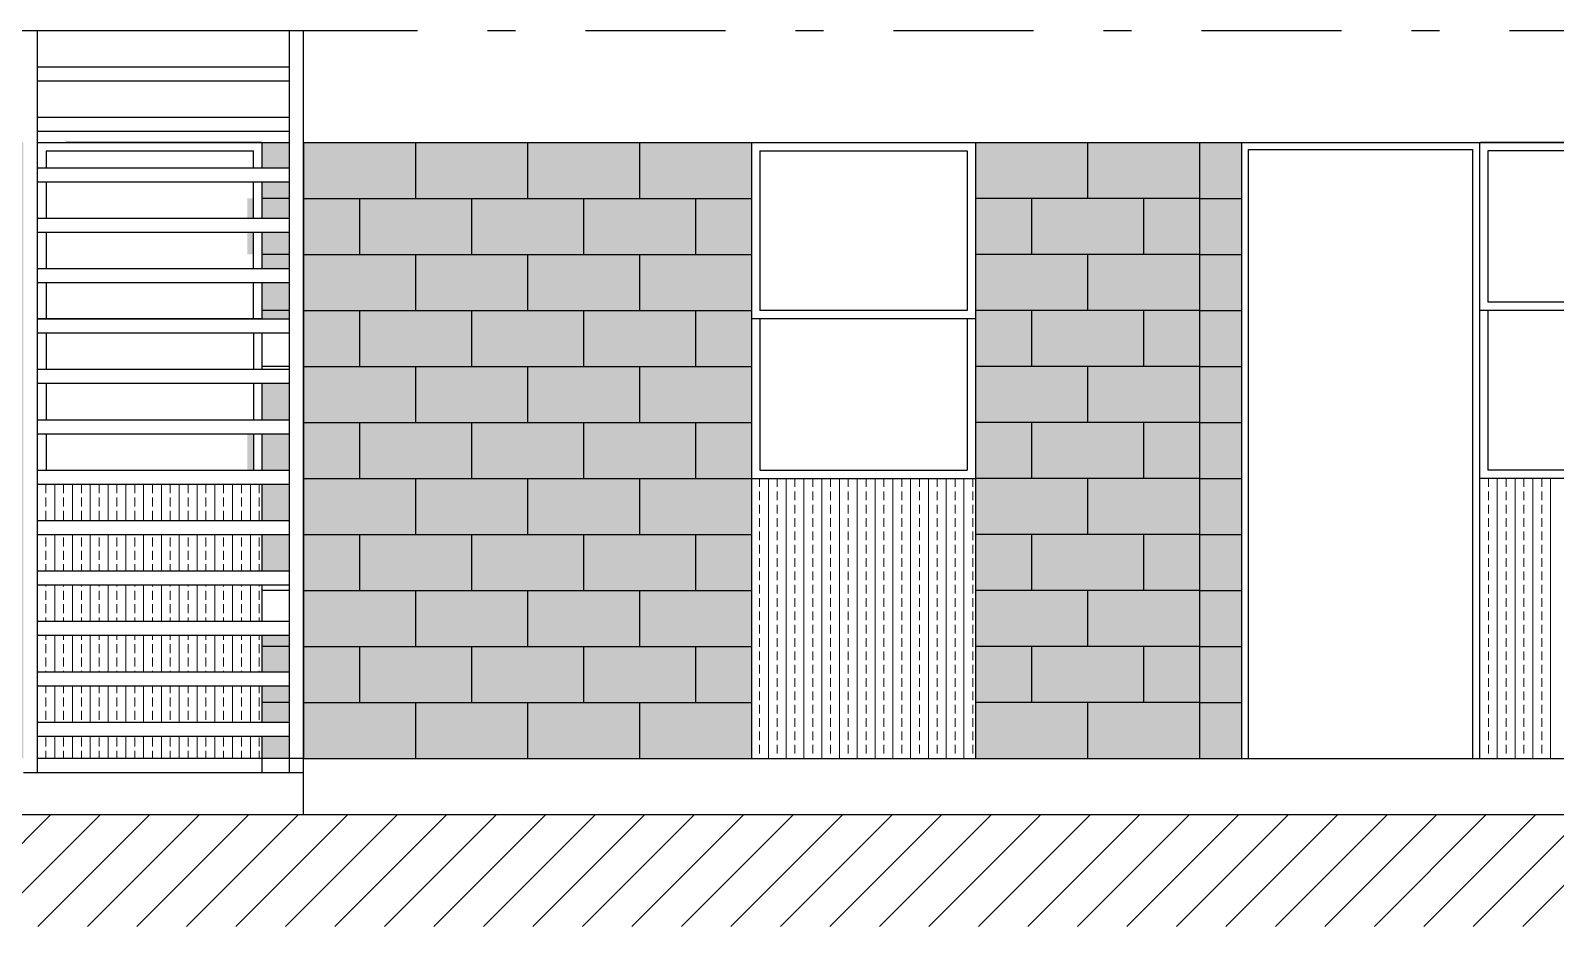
# Model space of a CAD drawing. Header units: metres. Extents: x 60.2 to 106, y 8.7 to 62.9.
# Drawn here: x 75.16 to 80.6, y 53.53 to 56.73 of the extents above; entities that cross this region are included whole.
import ezdxf

# ---------------------------------------------------------------- set-up
doc = ezdxf.new("R2010")
doc.units = ezdxf.units.M
doc.header["$LTSCALE"] = 5
doc.header["$MEASUREMENT"] = 0
doc.linetypes.add('DASHDOT', pattern=[1, 0.5, -0.25, 0, -0.25])
for name, color, linetype, lineweight in [('A-ANNO-SCRN', 30, 'Continuous', 9), ('A-ELEV-MBE1', 7, 'Continuous', 25), ('A-ELEV-PATT', 8, 'Continuous', 18)]:
    doc.layers.add(name, color=color, linetype=linetype, lineweight=lineweight)
pattern_1 = [(90, (106.874382, 341.13224), (-0.0396875, 0.01984375), [0, -0.0396875])]

msp = doc.modelspace()

# ---------------------------------------------------------------- hatches: boundary and pattern name
at = {"layer": 'A-ANNO-SCRN'}
h = msp.add_hatch(dxfattribs=at)
h.set_pattern_fill('ANSI31', color=0)
h.set_pattern_definition([(45, (-23.21072, 4.45386), (-0.08838835, 0.08838835), [])])
h.paths.add_polyline_path([(70.9311, 53.5267), (70.9311, 53.9267), (84.6811, 53.9267), (84.6811, 53.5267)])
at = {"layer": 'A-ELEV-PATT'}
h = msp.add_hatch(dxfattribs=at)
h.set_pattern_fill('DOTS,_O', color=256, scale=0.025, angle=450)
h.set_pattern_definition(pattern_1)
h.paths.add_polyline_path([(75.1311, 56.3267), (72.9311, 56.3267), (72.9311, 54.1267), (75.1311, 54.1267)])
h.paths.add_polyline_path([(77.7311, 56.3267), (76.1311, 56.3267), (76.1311, 54.1267), (77.7311, 54.1267)])
h.paths.add_polyline_path([(75.9524, 56.0567), (75.9524, 56.1267), (75.9311, 56.1267), (75.9311, 56.0567)])
h.paths.add_polyline_path([(75.1824, 56.2367), (75.1824, 56.3267), (75.1811, 56.3267), (75.1811, 56.2367)])
h.paths.add_polyline_path([(75.1824, 56.0567), (75.1824, 56.1867), (75.1811, 56.1867), (75.1811, 56.0567)])
h.paths.add_polyline_path([(75.1824, 55.8767), (75.1824, 56.0067), (75.1811, 56.0067), (75.1811, 55.8767)])
h.paths.add_polyline_path([(75.9824, 56.3267), (75.9824, 56.2367), (76.0811, 56.2367), (76.0811, 56.3267)])
h.paths.add_polyline_path([(75.9824, 56.1867), (75.9824, 56.0567), (76.0811, 56.0567), (76.0811, 56.1867)])
h.paths.add_polyline_path([(75.1824, 55.6967), (75.1824, 55.8267), (75.1811, 55.8267), (75.1811, 55.6967)])
h.paths.add_polyline_path([(75.9524, 55.9267), (75.9524, 56.0067), (75.9311, 56.0067), (75.9311, 55.9267)])
h.paths.add_polyline_path([(75.9824, 56.0067), (75.9824, 55.8767), (76.0811, 55.8767), (76.0811, 56.0067)])
h.paths.add_polyline_path([(75.1824, 55.3367), (75.1824, 55.4667), (75.1811, 55.4667), (75.1811, 55.3367)])
h.paths.add_polyline_path([(75.9824, 55.4667), (75.9824, 55.3367), (76.0811, 55.3367), (76.0811, 55.4667)])
h.paths.add_polyline_path([(75.9824, 55.8267), (75.9824, 55.6967), (76.0811, 55.6967), (76.0811, 55.8267)])
h.paths.add_polyline_path([(75.9524, 55.1567), (75.9524, 55.2867), (75.9311, 55.2867), (75.9311, 55.1567)])
h.paths.add_polyline_path([(75.1824, 55.1567), (75.1824, 55.2867), (75.1811, 55.2867), (75.1811, 55.1567)])
h.paths.add_polyline_path([(75.1824, 54.9767), (75.1824, 55.1067), (75.1811, 55.1067), (75.1811, 54.9767)])
h.paths.add_polyline_path([(75.9824, 55.1067), (75.9824, 54.9767), (76.0811, 54.9767), (76.0811, 55.1067)])
h.paths.add_polyline_path([(75.9824, 55.2867), (75.9824, 55.1567), (76.0811, 55.1567), (76.0811, 55.2867)])
h.paths.add_polyline_path([(75.1824, 54.7967), (75.1824, 54.9267), (75.1811, 54.9267), (75.1811, 54.7967)])
h.paths.add_polyline_path([(75.9824, 54.9267), (75.9824, 54.7967), (76.0811, 54.7967), (76.0811, 54.9267)])
h.paths.add_polyline_path([(75.1824, 54.2567), (75.1824, 54.3867), (75.1811, 54.3867), (75.1811, 54.2567)])
h.paths.add_polyline_path([(75.9824, 54.3867), (75.9824, 54.2567), (76.0811, 54.2567), (76.0811, 54.3867)])
h.paths.add_polyline_path([(75.9824, 54.2067), (75.9824, 54.1267), (76.0811, 54.1267), (76.0811, 54.2067)])
h.paths.add_polyline_path([(75.9824, 54.5667), (75.9824, 54.4367), (76.0811, 54.4367), (76.0811, 54.5667)])
h.paths.add_polyline_path([(75.1824, 54.1267), (75.1824, 54.2067), (75.1811, 54.2067), (75.1811, 54.1267)])
h.paths.add_polyline_path([(75.1824, 54.4367), (75.1824, 54.5667), (75.1811, 54.5667), (75.1811, 54.4367)])
h.paths.add_polyline_path([(75.1824, 54.6167), (75.1824, 54.7467), (75.1811, 54.7467), (75.1811, 54.6167)])
h = msp.add_hatch(dxfattribs=at)
h.set_pattern_fill('DOTS,_O', color=256, scale=0.025, angle=450)
h.set_pattern_definition(pattern_1)
h.paths.add_polyline_path([(79.4811, 56.3267), (78.5311, 56.3267), (78.5311, 55.1267), (78.5311, 54.1267), (79.4811, 54.1267)])
h.paths.add_polyline_path([(81.5311, 56.3267), (81.1311, 56.3267), (81.1311, 54.1267), (81.5311, 54.1267)])
h.paths.add_polyline_path([(82.4811, 56.3267), (81.5811, 56.3267), (81.5811, 56.2367), (82.4811, 56.2367)])
h.paths.add_polyline_path([(82.4811, 56.1867), (81.5811, 56.1867), (81.5811, 56.0567), (82.4811, 56.0567)])
h.paths.add_polyline_path([(82.4811, 56.0067), (81.5811, 56.0067), (81.5811, 55.8767), (82.4811, 55.8767)])
h.paths.add_polyline_path([(82.4811, 55.8267), (81.5811, 55.8267), (81.5811, 55.6967), (82.4811, 55.6967)])
h.paths.add_polyline_path([(82.4811, 55.6467), (81.5811, 55.6467), (81.5811, 55.5167), (82.4811, 55.5167)])
h.paths.add_polyline_path([(82.4811, 55.4667), (81.5811, 55.4667), (81.5811, 55.3367), (82.4811, 55.3367)])
h.paths.add_polyline_path([(82.4811, 55.2867), (81.5811, 55.2867), (81.5811, 55.1567), (82.4811, 55.1567)])
h.paths.add_polyline_path([(82.4811, 55.1067), (81.5811, 55.1067), (81.5811, 54.9767), (82.4811, 54.9767)])
h.paths.add_polyline_path([(82.4811, 54.9267), (81.5811, 54.9267), (81.5811, 54.7967), (82.4811, 54.7967)])
h.paths.add_polyline_path([(82.4811, 54.7467), (81.5811, 54.7467), (81.5811, 54.6167), (82.4811, 54.6167)])
h.paths.add_polyline_path([(82.4811, 54.5667), (81.5811, 54.5667), (81.5811, 54.4367), (82.4811, 54.4367)])
h.paths.add_polyline_path([(82.4811, 54.3867), (81.5811, 54.3867), (81.5811, 54.2567), (82.4811, 54.2567)])
h.paths.add_polyline_path([(82.4811, 54.2067), (81.5811, 54.2067), (81.5811, 54.1267), (82.4811, 54.1267)])
h.paths.add_polyline_path([(82.6811, 56.3267), (82.5311, 56.3267), (82.5311, 54.1267), (82.6811, 54.1267)])

# ---------------------------------------------------------------- linework, layer by layer
at = {"layer": 'A-ELEV-MBE1', "linetype": 'DASHDOT', "ltscale": 0.2}
msp.add_line((72.738, 56.7267), (82.6811, 56.7267), dxfattribs=at)
at = {"layer": 'A-ELEV-MBE1'}
for p, q in [((75.1811, 56.7267), (76.0811, 56.7267)), ((75.1811, 56.5967), (76.0811, 56.5967)), ((75.1811, 56.5467), (76.0811, 56.5467)), ((75.1811, 56.4167), (76.0811, 56.4167)), ((75.1811, 56.3667), (76.0811, 56.3667)), ((75.1811, 56.3267), (76.0811, 56.3267)), ((75.9811, 56.3267), (75.2811, 56.3267)), ((75.9824, 56.3267), (75.9824, 56.2367)), ((76.1311, 56.3267), (76.1311, 54.1267)), ((76.1311, 56.3267), (81.5311, 56.3267)), ((76.5311, 56.3267), (76.5311, 56.1267)), ((76.9311, 56.3267), (76.9311, 56.1267)), ((77.3311, 56.3267), (77.3311, 56.1267)), ((77.7311, 56.3267), (77.7311, 54.1267)), ((78.5311, 56.3267), (78.5311, 55.1267)), ((78.9311, 56.3267), (78.9311, 56.1267)), ((79.3311, 56.3267), (79.3311, 54.1267)), ((79.4811, 56.3267), (79.4811, 54.1267)), ((80.3311, 56.3267), (80.3311, 54.1267)), ((81.1311, 56.3267), (80.3352, 56.3267)), ((75.2124, 56.2967), (75.9524, 56.2967)), ((75.2124, 56.2967), (75.2124, 56.2367)), ((75.9524, 56.2367), (75.9524, 56.2967)), ((77.7611, 56.2967), (78.5011, 56.2967)), ((77.7611, 56.2967), (77.7611, 55.7267)), ((78.5011, 56.2967), (78.5011, 55.7267)), ((81.1011, 56.2967), (80.3611, 56.2967)), ((80.3611, 56.2967), (80.3611, 55.7567)), ((75.1811, 56.2367), (76.0811, 56.2367)), ((75.1811, 56.1867), (76.0811, 56.1867)), ((75.2124, 56.1867), (75.2124, 56.0567)), ((75.9524, 56.0567), (75.9524, 56.1867)), ((75.9824, 56.1867), (75.9824, 56.0567)), ((76.0811, 56.1267), (75.9824, 56.1267)), ((76.1311, 56.1267), (77.7311, 56.1267)), ((76.3311, 56.1267), (76.3311, 55.9267)), ((76.7311, 56.1267), (76.7311, 55.9267)), ((77.1311, 56.1267), (77.1311, 55.9267)), ((77.5311, 56.1267), (77.5311, 55.9267)), ((79.3311, 56.1267), (78.5311, 56.1267)), ((78.7311, 56.1267), (78.7311, 55.9267)), ((79.1311, 56.1267), (79.1311, 55.9267)), ((79.3311, 56.1267), (79.4811, 56.1267)), ((75.1811, 56.0567), (76.0811, 56.0567)), ((75.1811, 56.0067), (76.0811, 56.0067)), ((75.2124, 56.0067), (75.2124, 55.8767)), ((75.9524, 55.8767), (75.9524, 56.0067)), ((75.9824, 56.0067), (75.9824, 55.8767)), ((76.0811, 55.9267), (75.9824, 55.9267)), ((76.1311, 55.9267), (77.7311, 55.9267)), ((76.5311, 55.9267), (76.5311, 55.7267)), ((76.9311, 55.9267), (76.9311, 55.7267)), ((77.3311, 55.9267), (77.3311, 55.7267)), ((79.3311, 55.9267), (78.5311, 55.9267)), ((78.9311, 55.9267), (78.9311, 55.7267)), ((79.3311, 55.9267), (79.4811, 55.9267)), ((75.1811, 55.8767), (76.0811, 55.8767)), ((75.1811, 55.8267), (76.0811, 55.8267)), ((75.2124, 55.8267), (75.2124, 55.6967)), ((75.9524, 55.6967), (75.9524, 55.8267)), ((75.9824, 55.8267), (75.9824, 55.6967)), ((76.0811, 55.7267), (75.9824, 55.7267)), ((76.1311, 55.7267), (77.7311, 55.7267)), ((76.3311, 55.7267), (76.3311, 55.5267)), ((76.7311, 55.7267), (76.7311, 55.5267)), ((77.1311, 55.7267), (77.1311, 55.5267)), ((77.5311, 55.7267), (77.5311, 55.5267)), ((79.3311, 55.7267), (78.5311, 55.7267)), ((78.7311, 55.7267), (78.7311, 55.5267)), ((79.1311, 55.7267), (79.1311, 55.5267)), ((79.3311, 55.7267), (79.4811, 55.7267)), ((80.3611, 55.7267), (80.3611, 55.1567)), ((75.1811, 55.6967), (76.0811, 55.6967)), ((77.7611, 55.6967), (77.7611, 55.1567)), ((78.5011, 55.6967), (78.5011, 55.1567)), ((75.1811, 55.6467), (76.0811, 55.6467)), ((75.2124, 55.6467), (75.2124, 55.5167)), ((75.9524, 55.6467), (75.9524, 55.5167)), ((75.9824, 55.6467), (75.9824, 55.5167)), ((75.1811, 55.5167), (76.0811, 55.5167)), ((76.0811, 55.5267), (75.9824, 55.5267)), ((76.1311, 55.5267), (77.7311, 55.5267)), ((76.5311, 55.5267), (76.5311, 55.3267)), ((76.9311, 55.5267), (76.9311, 55.3267)), ((77.3311, 55.5267), (77.3311, 55.3267)), ((79.3311, 55.5267), (78.5311, 55.5267)), ((78.9311, 55.5267), (78.9311, 55.3267)), ((79.3311, 55.5267), (79.4811, 55.5267)), ((75.1811, 55.4667), (76.0811, 55.4667)), ((75.2124, 55.4667), (75.2124, 55.3367)), ((75.9524, 55.4667), (75.9524, 55.3367)), ((75.9824, 55.4667), (75.9824, 55.3367)), ((75.1811, 55.3367), (76.0811, 55.3367)), ((75.1811, 55.2867), (76.0811, 55.2867)), ((75.2124, 55.2867), (75.2124, 55.1567)), ((75.9524, 55.2867), (75.9524, 55.1567)), ((75.9824, 55.2867), (75.9824, 55.1567)), ((76.1311, 55.3267), (77.7311, 55.3267)), ((76.3311, 55.3267), (76.3311, 55.1267)), ((76.7311, 55.3267), (76.7311, 55.1267)), ((77.1311, 55.3267), (77.1311, 55.1267)), ((77.5311, 55.3267), (77.5311, 55.1267)), ((79.3311, 55.3267), (78.5311, 55.3267)), ((78.7311, 55.3267), (78.7311, 55.1267)), ((79.1311, 55.3267), (79.1311, 55.1267)), ((79.3311, 55.3267), (79.4811, 55.3267)), ((75.1811, 55.1567), (76.0811, 55.1567)), ((75.2124, 55.1567), (75.9524, 55.1567)), ((76.1311, 55.1267), (77.7311, 55.1267)), ((76.5311, 55.1267), (76.5311, 54.9267)), ((76.9311, 55.1267), (76.9311, 54.9267)), ((77.3311, 55.1267), (77.3311, 54.9267)), ((77.7311, 55.1267), (78.5311, 55.1267)), ((77.7611, 55.1567), (78.5011, 55.1567)), ((79.3311, 55.1267), (78.5311, 55.1267)), ((78.5311, 55.1267), (78.5311, 54.1267)), ((78.9311, 55.1267), (78.9311, 54.9267)), ((79.3311, 55.1267), (79.4811, 55.1267)), ((81.1311, 55.1267), (80.3311, 55.1267)), ((81.1011, 55.1567), (80.3611, 55.1567)), ((75.1811, 55.1067), (76.0811, 55.1067)), ((75.9824, 55.1067), (75.9824, 54.9767)), ((75.1811, 54.9767), (76.0811, 54.9767)), ((75.1811, 54.9267), (76.0811, 54.9267)), ((75.9824, 54.9267), (75.9824, 54.7967)), ((76.1311, 54.9267), (77.7311, 54.9267)), ((76.3311, 54.9267), (76.3311, 54.7267)), ((76.7311, 54.9267), (76.7311, 54.7267)), ((77.1311, 54.9267), (77.1311, 54.7267)), ((77.5311, 54.9267), (77.5311, 54.7267)), ((79.3311, 54.9267), (78.5311, 54.9267)), ((78.7311, 54.9267), (78.7311, 54.7267)), ((79.1311, 54.9267), (79.1311, 54.7267)), ((79.3311, 54.9267), (79.4811, 54.9267)), ((75.1811, 54.7967), (76.0811, 54.7967)), ((75.1811, 54.7467), (76.0811, 54.7467)), ((75.9824, 54.7467), (75.9824, 54.6167)), ((76.0811, 54.7267), (75.9824, 54.7267)), ((76.1311, 54.7267), (77.7311, 54.7267)), ((76.5311, 54.7267), (76.5311, 54.5267)), ((76.9311, 54.7267), (76.9311, 54.5267)), ((77.3311, 54.7267), (77.3311, 54.5267)), ((79.3311, 54.7267), (78.5311, 54.7267)), ((78.9311, 54.7267), (78.9311, 54.5267)), ((79.3311, 54.7267), (79.4811, 54.7267)), ((75.1811, 54.6167), (76.0811, 54.6167)), ((75.1811, 54.5667), (76.0811, 54.5667)), ((75.9824, 54.5667), (75.9824, 54.4367)), ((76.0811, 54.5267), (75.9824, 54.5267)), ((76.1311, 54.5267), (77.7311, 54.5267)), ((76.3311, 54.5267), (76.3311, 54.3267)), ((76.7311, 54.5267), (76.7311, 54.3267)), ((77.1311, 54.5267), (77.1311, 54.3267)), ((77.5311, 54.5267), (77.5311, 54.3267)), ((79.3311, 54.5267), (78.5311, 54.5267)), ((78.7311, 54.5267), (78.7311, 54.3267)), ((79.1311, 54.5267), (79.1311, 54.3267)), ((79.3311, 54.5267), (79.4811, 54.5267)), ((75.1811, 54.4367), (76.0811, 54.4367)), ((75.1811, 54.3867), (76.0811, 54.3867)), ((75.9824, 54.3867), (75.9824, 54.2567)), ((76.0811, 54.3267), (75.9824, 54.3267)), ((76.1311, 54.3267), (77.7311, 54.3267)), ((76.5311, 54.3267), (76.5311, 54.1267)), ((76.9311, 54.3267), (76.9311, 54.1267)), ((77.3311, 54.3267), (77.3311, 54.1267)), ((79.3311, 54.3267), (78.5311, 54.3267)), ((78.9311, 54.3267), (78.9311, 54.1267)), ((79.3311, 54.3267), (79.4811, 54.3267)), ((75.1811, 54.2567), (76.0811, 54.2567)), ((75.1811, 54.2067), (76.0811, 54.2067)), ((75.9824, 54.2067), (75.9824, 54.0767)), ((75.9824, 54.1267), (75.1824, 54.1267)), ((76.1311, 54.1267), (75.9824, 54.1267)), ((76.1311, 54.1267), (81.5311, 54.1267)), ((75.1311, 54.0767), (76.1311, 54.0767)), ((70.9311, 53.9267), (84.6811, 53.9267))]:
    msp.add_line(p, q, dxfattribs=at)
for points in [[(75.1811, 54.0767), (75.1811, 56.7267)], [(76.0811, 54.0767), (76.0811, 56.7267)], [(76.1311, 53.9267), (76.1311, 56.7267)], [(79.5061, 54.1267), (79.5061, 56.3017), (80.3061, 56.3017), (80.3061, 54.1267)], [(78.5011, 55.7267), (77.7611, 55.7267)], [(81.1311, 55.7267), (80.3311, 55.7267)], [(81.1011, 55.7567), (80.3611, 55.7567)], [(75.9824, 55.6967), (75.1824, 55.6967)], [(78.5311, 55.6967), (77.7311, 55.6967)]]:
    msp.add_lwpolyline(points, dxfattribs=at)
at = {"layer": 'A-ELEV-PATT', "linetype": 'Continuous'}
for p, q in [((77.7596, 55.0965), (77.7596, 55.1267)), ((77.7914, 54.1267), (77.7914, 55.1267)), ((77.8231, 55.0965), (77.8231, 55.1267)), ((77.8549, 54.1267), (77.8549, 55.1267)), ((77.8866, 55.0965), (77.8866, 55.1267)), ((77.9184, 54.1267), (77.9184, 55.1267)), ((77.9501, 55.0965), (77.9501, 55.1267)), ((77.9819, 54.1267), (77.9819, 55.1267)), ((78.0136, 55.0965), (78.0136, 55.1267)), ((78.0454, 54.1267), (78.0454, 55.1267)), ((78.0771, 55.0965), (78.0771, 55.1267)), ((78.1089, 54.1267), (78.1089, 55.1267)), ((78.1406, 55.0965), (78.1406, 55.1267)), ((78.1724, 54.1267), (78.1724, 55.1267)), ((78.2041, 55.0965), (78.2041, 55.1267)), ((78.2359, 54.1267), (78.2359, 55.1267)), ((78.2676, 55.0965), (78.2676, 55.1267)), ((78.2994, 54.1267), (78.2994, 55.1267)), ((78.3311, 55.0965), (78.3311, 55.1267)), ((78.3629, 54.1267), (78.3629, 55.1267)), ((78.3946, 55.0965), (78.3946, 55.1267)), ((78.4264, 54.1267), (78.4264, 55.1267)), ((78.4581, 55.0965), (78.4581, 55.1267)), ((78.4899, 54.1267), (78.4899, 55.1267)), ((78.5216, 55.0965), (78.5216, 55.1267)), ((80.3314, 54.1267), (80.3314, 55.1267)), ((80.3631, 55.0965), (80.3631, 55.1267)), ((80.3949, 54.1267), (80.3949, 55.1267)), ((80.4266, 55.0965), (80.4266, 55.1267)), ((80.4584, 54.1267), (80.4584, 55.1267)), ((80.4901, 55.0965), (80.4901, 55.1267)), ((80.5219, 54.1267), (80.5219, 55.1267)), ((80.5536, 55.0965), (80.5536, 55.1267)), ((80.5854, 54.1267), (80.5854, 55.1267)), ((75.211, 55.0745), (75.211, 55.1047)), ((75.2428, 54.9767), (75.2428, 55.1047)), ((75.2745, 55.0745), (75.2745, 55.1047)), ((75.3063, 54.9767), (75.3063, 55.1047)), ((75.338, 55.0745), (75.338, 55.1047)), ((75.3698, 54.9767), (75.3698, 55.1047)), ((75.4015, 55.0745), (75.4015, 55.1047)), ((75.4333, 54.9767), (75.4333, 55.1047)), ((75.465, 55.0745), (75.465, 55.1047)), ((75.4968, 54.9767), (75.4968, 55.1047)), ((75.5285, 55.0745), (75.5285, 55.1047)), ((75.5603, 54.9767), (75.5603, 55.1047)), ((75.592, 55.0745), (75.592, 55.1047)), ((75.6238, 54.9767), (75.6238, 55.1047)), ((75.6555, 55.0745), (75.6555, 55.1047)), ((75.6873, 54.9767), (75.6873, 55.1047)), ((75.719, 55.0745), (75.719, 55.1047)), ((75.7508, 54.9767), (75.7508, 55.1047)), ((75.7825, 55.0745), (75.7825, 55.1047)), ((75.8143, 54.9767), (75.8143, 55.1047)), ((75.846, 55.0745), (75.846, 55.1047)), ((75.8778, 54.9767), (75.8778, 55.1047)), ((75.9095, 55.0745), (75.9095, 55.1047)), ((75.9413, 54.9767), (75.9413, 55.1047)), ((75.973, 55.0745), (75.973, 55.1047)), ((77.7596, 55.0489), (77.7596, 55.0806)), ((77.8231, 55.0489), (77.8231, 55.0806)), ((77.8866, 55.0489), (77.8866, 55.0806)), ((77.9501, 55.0489), (77.9501, 55.0806)), ((78.0136, 55.0489), (78.0136, 55.0806)), ((78.0771, 55.0489), (78.0771, 55.0806)), ((78.1406, 55.0489), (78.1406, 55.0806)), ((78.2041, 55.0489), (78.2041, 55.0806)), ((78.2676, 55.0489), (78.2676, 55.0806)), ((78.3311, 55.0489), (78.3311, 55.0806)), ((78.3946, 55.0489), (78.3946, 55.0806)), ((78.4581, 55.0489), (78.4581, 55.0806)), ((78.5216, 55.0489), (78.5216, 55.0806)), ((80.3631, 55.0489), (80.3631, 55.0806)), ((80.4266, 55.0489), (80.4266, 55.0806)), ((80.4901, 55.0489), (80.4901, 55.0806)), ((80.5536, 55.0489), (80.5536, 55.0806)), ((75.211, 55.0269), (75.211, 55.0587)), ((75.2745, 55.0269), (75.2745, 55.0587)), ((75.338, 55.0269), (75.338, 55.0587)), ((75.4015, 55.0269), (75.4015, 55.0587)), ((75.465, 55.0269), (75.465, 55.0587)), ((75.5285, 55.0269), (75.5285, 55.0587)), ((75.592, 55.0269), (75.592, 55.0587)), ((75.6555, 55.0269), (75.6555, 55.0587)), ((75.719, 55.0269), (75.719, 55.0587)), ((75.7825, 55.0269), (75.7825, 55.0587)), ((75.846, 55.0269), (75.846, 55.0587)), ((75.9095, 55.0269), (75.9095, 55.0587)), ((75.973, 55.0269), (75.973, 55.0587)), ((77.7596, 55.0012), (77.7596, 55.033)), ((77.8231, 55.0012), (77.8231, 55.033)), ((77.8866, 55.0012), (77.8866, 55.033)), ((77.9501, 55.0012), (77.9501, 55.033)), ((78.0136, 55.0012), (78.0136, 55.033)), ((78.0771, 55.0012), (78.0771, 55.033)), ((78.1406, 55.0012), (78.1406, 55.033)), ((78.2041, 55.0012), (78.2041, 55.033)), ((78.2676, 55.0012), (78.2676, 55.033)), ((78.3311, 55.0012), (78.3311, 55.033)), ((78.3946, 55.0012), (78.3946, 55.033)), ((78.4581, 55.0012), (78.4581, 55.033)), ((78.5216, 55.0012), (78.5216, 55.033)), ((80.3631, 55.0012), (80.3631, 55.033)), ((80.4266, 55.0012), (80.4266, 55.033)), ((80.4901, 55.0012), (80.4901, 55.033)), ((80.5536, 55.0012), (80.5536, 55.033)), ((75.211, 54.9793), (75.211, 55.011)), ((75.2745, 54.9793), (75.2745, 55.011)), ((75.338, 54.9793), (75.338, 55.011)), ((75.4015, 54.9793), (75.4015, 55.011)), ((75.465, 54.9793), (75.465, 55.011)), ((75.5285, 54.9793), (75.5285, 55.011)), ((75.592, 54.9793), (75.592, 55.011)), ((75.6555, 54.9793), (75.6555, 55.011)), ((75.719, 54.9793), (75.719, 55.011)), ((75.7825, 54.9793), (75.7825, 55.011)), ((75.846, 54.9793), (75.846, 55.011)), ((75.9095, 54.9793), (75.9095, 55.011)), ((75.973, 54.9793), (75.973, 55.011)), ((77.7596, 54.9536), (77.7596, 54.9854)), ((77.8231, 54.9536), (77.8231, 54.9854)), ((77.8866, 54.9536), (77.8866, 54.9854)), ((77.9501, 54.9536), (77.9501, 54.9854)), ((78.0136, 54.9536), (78.0136, 54.9854)), ((78.0771, 54.9536), (78.0771, 54.9854)), ((78.1406, 54.9536), (78.1406, 54.9854)), ((78.2041, 54.9536), (78.2041, 54.9854)), ((78.2676, 54.9536), (78.2676, 54.9854)), ((78.3311, 54.9536), (78.3311, 54.9854)), ((78.3946, 54.9536), (78.3946, 54.9854)), ((78.4581, 54.9536), (78.4581, 54.9854)), ((78.5216, 54.9536), (78.5216, 54.9854)), ((80.3631, 54.9536), (80.3631, 54.9854)), ((80.4266, 54.9536), (80.4266, 54.9854)), ((80.4901, 54.9536), (80.4901, 54.9854)), ((80.5536, 54.9536), (80.5536, 54.9854)), ((75.211, 54.884), (75.211, 54.9158)), ((75.2428, 54.7967), (75.2428, 54.9267)), ((75.2745, 54.884), (75.2745, 54.9158)), ((75.3063, 54.7967), (75.3063, 54.9267)), ((75.338, 54.884), (75.338, 54.9158)), ((75.3698, 54.7967), (75.3698, 54.9267)), ((75.4015, 54.884), (75.4015, 54.9158)), ((75.4333, 54.7967), (75.4333, 54.9267)), ((75.465, 54.884), (75.465, 54.9158)), ((75.4968, 54.7967), (75.4968, 54.9267)), ((75.5285, 54.884), (75.5285, 54.9158)), ((75.5603, 54.7967), (75.5603, 54.9267)), ((75.592, 54.884), (75.592, 54.9158)), ((75.6238, 54.7967), (75.6238, 54.9267)), ((75.6555, 54.884), (75.6555, 54.9158)), ((75.6873, 54.7967), (75.6873, 54.9267)), ((75.719, 54.884), (75.719, 54.9158)), ((75.7508, 54.7967), (75.7508, 54.9267)), ((75.7825, 54.884), (75.7825, 54.9158)), ((75.8143, 54.7967), (75.8143, 54.9267)), ((75.846, 54.884), (75.846, 54.9158)), ((75.8778, 54.7967), (75.8778, 54.9267)), ((75.9095, 54.884), (75.9095, 54.9158)), ((75.9413, 54.7967), (75.9413, 54.9267)), ((75.973, 54.884), (75.973, 54.9158)), ((77.7596, 54.906), (77.7596, 54.9377)), ((77.8231, 54.906), (77.8231, 54.9377)), ((77.8866, 54.906), (77.8866, 54.9377)), ((77.9501, 54.906), (77.9501, 54.9377)), ((78.0136, 54.906), (78.0136, 54.9377)), ((78.0771, 54.906), (78.0771, 54.9377)), ((78.1406, 54.906), (78.1406, 54.9377)), ((78.2041, 54.906), (78.2041, 54.9377)), ((78.2676, 54.906), (78.2676, 54.9377)), ((78.3311, 54.906), (78.3311, 54.9377)), ((78.3946, 54.906), (78.3946, 54.9377)), ((78.4581, 54.906), (78.4581, 54.9377)), ((78.5216, 54.906), (78.5216, 54.9377)), ((80.3631, 54.906), (80.3631, 54.9377)), ((80.4266, 54.906), (80.4266, 54.9377)), ((80.4901, 54.906), (80.4901, 54.9377)), ((80.5536, 54.906), (80.5536, 54.9377)), ((75.211, 54.8364), (75.211, 54.8682)), ((75.2745, 54.8364), (75.2745, 54.8682)), ((75.338, 54.8364), (75.338, 54.8682)), ((75.4015, 54.8364), (75.4015, 54.8682)), ((75.465, 54.8364), (75.465, 54.8682)), ((75.5285, 54.8364), (75.5285, 54.8682)), ((75.592, 54.8364), (75.592, 54.8682)), ((75.6555, 54.8364), (75.6555, 54.8682)), ((75.719, 54.8364), (75.719, 54.8682)), ((75.7825, 54.8364), (75.7825, 54.8682)), ((75.846, 54.8364), (75.846, 54.8682)), ((75.9095, 54.8364), (75.9095, 54.8682)), ((75.973, 54.8364), (75.973, 54.8682)), ((77.7596, 54.8584), (77.7596, 54.8901)), ((77.8231, 54.8584), (77.8231, 54.8901)), ((77.8866, 54.8584), (77.8866, 54.8901)), ((77.9501, 54.8584), (77.9501, 54.8901)), ((78.0136, 54.8584), (78.0136, 54.8901)), ((78.0771, 54.8584), (78.0771, 54.8901)), ((78.1406, 54.8584), (78.1406, 54.8901)), ((78.2041, 54.8584), (78.2041, 54.8901)), ((78.2676, 54.8584), (78.2676, 54.8901)), ((78.3311, 54.8584), (78.3311, 54.8901)), ((78.3946, 54.8584), (78.3946, 54.8901)), ((78.4581, 54.8584), (78.4581, 54.8901)), ((78.5216, 54.8584), (78.5216, 54.8901)), ((80.3631, 54.8584), (80.3631, 54.8901)), ((80.4266, 54.8584), (80.4266, 54.8901)), ((80.4901, 54.8584), (80.4901, 54.8901)), ((80.5536, 54.8584), (80.5536, 54.8901)), ((75.211, 54.7967), (75.211, 54.8205)), ((75.2745, 54.7967), (75.2745, 54.8205)), ((75.338, 54.7967), (75.338, 54.8205)), ((75.4015, 54.7967), (75.4015, 54.8205)), ((75.465, 54.7967), (75.465, 54.8205)), ((75.5285, 54.7967), (75.5285, 54.8205)), ((75.592, 54.7967), (75.592, 54.8205)), ((75.6555, 54.7967), (75.6555, 54.8205)), ((75.719, 54.7967), (75.719, 54.8205)), ((75.7825, 54.7967), (75.7825, 54.8205)), ((75.846, 54.7967), (75.846, 54.8205)), ((75.9095, 54.7967), (75.9095, 54.8205)), ((75.973, 54.7967), (75.973, 54.8205)), ((77.7596, 54.8107), (77.7596, 54.8425)), ((77.7596, 54.7631), (77.7596, 54.7949)), ((77.8231, 54.8107), (77.8231, 54.8425)), ((77.8231, 54.7631), (77.8231, 54.7949)), ((77.8866, 54.8107), (77.8866, 54.8425)), ((77.8866, 54.7631), (77.8866, 54.7949)), ((77.9501, 54.8107), (77.9501, 54.8425)), ((77.9501, 54.7631), (77.9501, 54.7949)), ((78.0136, 54.8107), (78.0136, 54.8425)), ((78.0136, 54.7631), (78.0136, 54.7949)), ((78.0771, 54.8107), (78.0771, 54.8425)), ((78.0771, 54.7631), (78.0771, 54.7949)), ((78.1406, 54.8107), (78.1406, 54.8425)), ((78.1406, 54.7631), (78.1406, 54.7949)), ((78.2041, 54.8107), (78.2041, 54.8425)), ((78.2041, 54.7631), (78.2041, 54.7949)), ((78.2676, 54.8107), (78.2676, 54.8425)), ((78.2676, 54.7631), (78.2676, 54.7949)), ((78.3311, 54.8107), (78.3311, 54.8425)), ((78.3311, 54.7631), (78.3311, 54.7949)), ((78.3946, 54.8107), (78.3946, 54.8425)), ((78.3946, 54.7631), (78.3946, 54.7949)), ((78.4581, 54.8107), (78.4581, 54.8425)), ((78.4581, 54.7631), (78.4581, 54.7949)), ((78.5216, 54.8107), (78.5216, 54.8425)), ((78.5216, 54.7631), (78.5216, 54.7949)), ((80.3631, 54.8107), (80.3631, 54.8425)), ((80.3631, 54.7631), (80.3631, 54.7949)), ((80.4266, 54.8107), (80.4266, 54.8425)), ((80.4266, 54.7631), (80.4266, 54.7949)), ((80.4901, 54.8107), (80.4901, 54.8425)), ((80.4901, 54.7631), (80.4901, 54.7949)), ((80.5536, 54.8107), (80.5536, 54.8425)), ((80.5536, 54.7631), (80.5536, 54.7949)), ((75.211, 54.7412), (75.211, 54.7467)), ((75.2428, 54.6167), (75.2428, 54.7467)), ((75.2745, 54.7412), (75.2745, 54.7467)), ((75.3063, 54.6167), (75.3063, 54.7467)), ((75.338, 54.7412), (75.338, 54.7467)), ((75.3698, 54.6167), (75.3698, 54.7467)), ((75.4015, 54.7412), (75.4015, 54.7467)), ((75.4333, 54.6167), (75.4333, 54.7467)), ((75.465, 54.7412), (75.465, 54.7467)), ((75.4968, 54.6167), (75.4968, 54.7467)), ((75.5285, 54.7412), (75.5285, 54.7467)), ((75.5603, 54.6167), (75.5603, 54.7467)), ((75.592, 54.7412), (75.592, 54.7467)), ((75.6238, 54.6167), (75.6238, 54.7467)), ((75.6555, 54.7412), (75.6555, 54.7467)), ((75.6873, 54.6167), (75.6873, 54.7467)), ((75.719, 54.7412), (75.719, 54.7467)), ((75.7508, 54.6167), (75.7508, 54.7467)), ((75.7825, 54.7412), (75.7825, 54.7467)), ((75.8143, 54.6167), (75.8143, 54.7467)), ((75.846, 54.7412), (75.846, 54.7467)), ((75.8778, 54.6167), (75.8778, 54.7467)), ((75.9095, 54.7412), (75.9095, 54.7467)), ((75.9413, 54.6167), (75.9413, 54.7467)), ((75.973, 54.7412), (75.973, 54.7467)), ((77.7596, 54.7155), (77.7596, 54.7472)), ((77.8231, 54.7155), (77.8231, 54.7472)), ((77.8866, 54.7155), (77.8866, 54.7472)), ((77.9501, 54.7155), (77.9501, 54.7472)), ((78.0136, 54.7155), (78.0136, 54.7472)), ((78.0771, 54.7155), (78.0771, 54.7472)), ((78.1406, 54.7155), (78.1406, 54.7472)), ((78.2041, 54.7155), (78.2041, 54.7472)), ((78.2676, 54.7155), (78.2676, 54.7472)), ((78.3311, 54.7155), (78.3311, 54.7472)), ((78.3946, 54.7155), (78.3946, 54.7472)), ((78.4581, 54.7155), (78.4581, 54.7472)), ((78.5216, 54.7155), (78.5216, 54.7472)), ((80.3631, 54.7155), (80.3631, 54.7472)), ((80.4266, 54.7155), (80.4266, 54.7472)), ((80.4901, 54.7155), (80.4901, 54.7472)), ((80.5536, 54.7155), (80.5536, 54.7472)), ((75.211, 54.6935), (75.211, 54.7253)), ((75.2745, 54.6935), (75.2745, 54.7253)), ((75.338, 54.6935), (75.338, 54.7253)), ((75.4015, 54.6935), (75.4015, 54.7253)), ((75.465, 54.6935), (75.465, 54.7253)), ((75.5285, 54.6935), (75.5285, 54.7253)), ((75.592, 54.6935), (75.592, 54.7253)), ((75.6555, 54.6935), (75.6555, 54.7253)), ((75.719, 54.6935), (75.719, 54.7253)), ((75.7825, 54.6935), (75.7825, 54.7253)), ((75.846, 54.6935), (75.846, 54.7253)), ((75.9095, 54.6935), (75.9095, 54.7253)), ((75.973, 54.6935), (75.973, 54.7253)), ((77.7596, 54.6679), (77.7596, 54.6996)), ((77.8231, 54.6679), (77.8231, 54.6996)), ((77.8866, 54.6679), (77.8866, 54.6996)), ((77.9501, 54.6679), (77.9501, 54.6996)), ((78.0136, 54.6679), (78.0136, 54.6996)), ((78.0771, 54.6679), (78.0771, 54.6996)), ((78.1406, 54.6679), (78.1406, 54.6996)), ((78.2041, 54.6679), (78.2041, 54.6996)), ((78.2676, 54.6679), (78.2676, 54.6996)), ((78.3311, 54.6679), (78.3311, 54.6996)), ((78.3946, 54.6679), (78.3946, 54.6996)), ((78.4581, 54.6679), (78.4581, 54.6996)), ((78.5216, 54.6679), (78.5216, 54.6996)), ((80.3631, 54.6679), (80.3631, 54.6996)), ((80.4266, 54.6679), (80.4266, 54.6996)), ((80.4901, 54.6679), (80.4901, 54.6996)), ((80.5536, 54.6679), (80.5536, 54.6996)), ((75.211, 54.6459), (75.211, 54.6777)), ((75.2745, 54.6459), (75.2745, 54.6777)), ((75.338, 54.6459), (75.338, 54.6777)), ((75.4015, 54.6459), (75.4015, 54.6777)), ((75.465, 54.6459), (75.465, 54.6777)), ((75.5285, 54.6459), (75.5285, 54.6777)), ((75.592, 54.6459), (75.592, 54.6777)), ((75.6555, 54.6459), (75.6555, 54.6777)), ((75.719, 54.6459), (75.719, 54.6777)), ((75.7825, 54.6459), (75.7825, 54.6777)), ((75.846, 54.6459), (75.846, 54.6777)), ((75.9095, 54.6459), (75.9095, 54.6777)), ((75.973, 54.6459), (75.973, 54.6777)), ((77.7596, 54.6202), (77.7596, 54.652)), ((77.8231, 54.6202), (77.8231, 54.652)), ((77.8866, 54.6202), (77.8866, 54.652)), ((77.9501, 54.6202), (77.9501, 54.652)), ((78.0136, 54.6202), (78.0136, 54.652)), ((78.0771, 54.6202), (78.0771, 54.652)), ((78.1406, 54.6202), (78.1406, 54.652)), ((78.2041, 54.6202), (78.2041, 54.652)), ((78.2676, 54.6202), (78.2676, 54.652)), ((78.3311, 54.6202), (78.3311, 54.652)), ((78.3946, 54.6202), (78.3946, 54.652)), ((78.4581, 54.6202), (78.4581, 54.652)), ((78.5216, 54.6202), (78.5216, 54.652)), ((80.3631, 54.6202), (80.3631, 54.652)), ((80.4266, 54.6202), (80.4266, 54.652)), ((80.4901, 54.6202), (80.4901, 54.652)), ((80.5536, 54.6202), (80.5536, 54.652)), ((75.211, 54.6167), (75.211, 54.63)), ((75.2745, 54.6167), (75.2745, 54.63)), ((75.338, 54.6167), (75.338, 54.63)), ((75.4015, 54.6167), (75.4015, 54.63)), ((75.465, 54.6167), (75.465, 54.63)), ((75.5285, 54.6167), (75.5285, 54.63)), ((75.592, 54.6167), (75.592, 54.63)), ((75.6555, 54.6167), (75.6555, 54.63)), ((75.719, 54.6167), (75.719, 54.63)), ((75.7825, 54.6167), (75.7825, 54.63)), ((75.846, 54.6167), (75.846, 54.63)), ((75.9095, 54.6167), (75.9095, 54.63)), ((75.973, 54.6167), (75.973, 54.63)), ((77.7596, 54.5726), (77.7596, 54.6044)), ((77.8231, 54.5726), (77.8231, 54.6044)), ((77.8866, 54.5726), (77.8866, 54.6044)), ((77.9501, 54.5726), (77.9501, 54.6044)), ((78.0136, 54.5726), (78.0136, 54.6044)), ((78.0771, 54.5726), (78.0771, 54.6044)), ((78.1406, 54.5726), (78.1406, 54.6044)), ((78.2041, 54.5726), (78.2041, 54.6044)), ((78.2676, 54.5726), (78.2676, 54.6044)), ((78.3311, 54.5726), (78.3311, 54.6044)), ((78.3946, 54.5726), (78.3946, 54.6044)), ((78.4581, 54.5726), (78.4581, 54.6044)), ((78.5216, 54.5726), (78.5216, 54.6044)), ((80.3631, 54.5726), (80.3631, 54.6044)), ((80.4266, 54.5726), (80.4266, 54.6044)), ((80.4901, 54.5726), (80.4901, 54.6044)), ((80.5536, 54.5726), (80.5536, 54.6044)), ((75.211, 54.5507), (75.211, 54.5667)), ((75.211, 54.503), (75.211, 54.5348)), ((75.2428, 54.4367), (75.2428, 54.5667)), ((75.2745, 54.5507), (75.2745, 54.5667)), ((75.2745, 54.503), (75.2745, 54.5348)), ((75.3063, 54.4367), (75.3063, 54.5667)), ((75.338, 54.5507), (75.338, 54.5667)), ((75.338, 54.503), (75.338, 54.5348)), ((75.3698, 54.4367), (75.3698, 54.5667)), ((75.4015, 54.5507), (75.4015, 54.5667)), ((75.4015, 54.503), (75.4015, 54.5348)), ((75.4333, 54.4367), (75.4333, 54.5667)), ((75.465, 54.5507), (75.465, 54.5667)), ((75.465, 54.503), (75.465, 54.5348)), ((75.4968, 54.4367), (75.4968, 54.5667)), ((75.5285, 54.5507), (75.5285, 54.5667)), ((75.5285, 54.503), (75.5285, 54.5348)), ((75.5603, 54.4367), (75.5603, 54.5667)), ((75.592, 54.5507), (75.592, 54.5667)), ((75.592, 54.503), (75.592, 54.5348)), ((75.6238, 54.4367), (75.6238, 54.5667)), ((75.6555, 54.5507), (75.6555, 54.5667)), ((75.6555, 54.503), (75.6555, 54.5348)), ((75.6873, 54.4367), (75.6873, 54.5667)), ((75.719, 54.5507), (75.719, 54.5667)), ((75.719, 54.503), (75.719, 54.5348)), ((75.7508, 54.4367), (75.7508, 54.5667)), ((75.7825, 54.5507), (75.7825, 54.5667)), ((75.7825, 54.503), (75.7825, 54.5348)), ((75.8143, 54.4367), (75.8143, 54.5667)), ((75.846, 54.5507), (75.846, 54.5667)), ((75.846, 54.503), (75.846, 54.5348)), ((75.8778, 54.4367), (75.8778, 54.5667)), ((75.9095, 54.5507), (75.9095, 54.5667)), ((75.9095, 54.503), (75.9095, 54.5348)), ((75.9413, 54.4367), (75.9413, 54.5667)), ((75.973, 54.5507), (75.973, 54.5667)), ((75.973, 54.503), (75.973, 54.5348)), ((77.7596, 54.525), (77.7596, 54.5567)), ((77.8231, 54.525), (77.8231, 54.5567)), ((77.8866, 54.525), (77.8866, 54.5567)), ((77.9501, 54.525), (77.9501, 54.5567)), ((78.0136, 54.525), (78.0136, 54.5567)), ((78.0771, 54.525), (78.0771, 54.5567)), ((78.1406, 54.525), (78.1406, 54.5567)), ((78.2041, 54.525), (78.2041, 54.5567)), ((78.2676, 54.525), (78.2676, 54.5567)), ((78.3311, 54.525), (78.3311, 54.5567)), ((78.3946, 54.525), (78.3946, 54.5567)), ((78.4581, 54.525), (78.4581, 54.5567)), ((78.5216, 54.525), (78.5216, 54.5567)), ((80.3631, 54.525), (80.3631, 54.5567)), ((80.4266, 54.525), (80.4266, 54.5567)), ((80.4901, 54.525), (80.4901, 54.5567)), ((80.5536, 54.525), (80.5536, 54.5567)), ((75.211, 54.4554), (75.211, 54.4872)), ((75.2745, 54.4554), (75.2745, 54.4872)), ((75.338, 54.4554), (75.338, 54.4872)), ((75.4015, 54.4554), (75.4015, 54.4872)), ((75.465, 54.4554), (75.465, 54.4872)), ((75.5285, 54.4554), (75.5285, 54.4872)), ((75.592, 54.4554), (75.592, 54.4872)), ((75.6555, 54.4554), (75.6555, 54.4872)), ((75.719, 54.4554), (75.719, 54.4872)), ((75.7825, 54.4554), (75.7825, 54.4872)), ((75.846, 54.4554), (75.846, 54.4872)), ((75.9095, 54.4554), (75.9095, 54.4872)), ((75.973, 54.4554), (75.973, 54.4872)), ((77.7596, 54.4774), (77.7596, 54.5091)), ((77.8231, 54.4774), (77.8231, 54.5091)), ((77.8866, 54.4774), (77.8866, 54.5091)), ((77.9501, 54.4774), (77.9501, 54.5091)), ((78.0136, 54.4774), (78.0136, 54.5091)), ((78.0771, 54.4774), (78.0771, 54.5091)), ((78.1406, 54.4774), (78.1406, 54.5091)), ((78.2041, 54.4774), (78.2041, 54.5091)), ((78.2676, 54.4774), (78.2676, 54.5091)), ((78.3311, 54.4774), (78.3311, 54.5091)), ((78.3946, 54.4774), (78.3946, 54.5091)), ((78.4581, 54.4774), (78.4581, 54.5091)), ((78.5216, 54.4774), (78.5216, 54.5091)), ((80.3631, 54.4774), (80.3631, 54.5091)), ((80.4266, 54.4774), (80.4266, 54.5091)), ((80.4901, 54.4774), (80.4901, 54.5091)), ((80.5536, 54.4774), (80.5536, 54.5091)), ((75.211, 54.4367), (75.211, 54.4395)), ((75.2745, 54.4367), (75.2745, 54.4395)), ((75.338, 54.4367), (75.338, 54.4395)), ((75.4015, 54.4367), (75.4015, 54.4395)), ((75.465, 54.4367), (75.465, 54.4395)), ((75.5285, 54.4367), (75.5285, 54.4395)), ((75.592, 54.4367), (75.592, 54.4395)), ((75.6555, 54.4367), (75.6555, 54.4395)), ((75.719, 54.4367), (75.719, 54.4395)), ((75.7825, 54.4367), (75.7825, 54.4395)), ((75.846, 54.4367), (75.846, 54.4395)), ((75.9095, 54.4367), (75.9095, 54.4395)), ((75.973, 54.4367), (75.973, 54.4395)), ((77.7596, 54.4297), (77.7596, 54.4615)), ((77.7596, 54.3821), (77.7596, 54.4139)), ((77.8231, 54.4297), (77.8231, 54.4615)), ((77.8231, 54.3821), (77.8231, 54.4139)), ((77.8866, 54.4297), (77.8866, 54.4615)), ((77.8866, 54.3821), (77.8866, 54.4139)), ((77.9501, 54.4297), (77.9501, 54.4615)), ((77.9501, 54.3821), (77.9501, 54.4139)), ((78.0136, 54.4297), (78.0136, 54.4615)), ((78.0136, 54.3821), (78.0136, 54.4139)), ((78.0771, 54.4297), (78.0771, 54.4615)), ((78.0771, 54.3821), (78.0771, 54.4139)), ((78.1406, 54.4297), (78.1406, 54.4615)), ((78.1406, 54.3821), (78.1406, 54.4139)), ((78.2041, 54.4297), (78.2041, 54.4615)), ((78.2041, 54.3821), (78.2041, 54.4139)), ((78.2676, 54.4297), (78.2676, 54.4615)), ((78.2676, 54.3821), (78.2676, 54.4139)), ((78.3311, 54.4297), (78.3311, 54.4615)), ((78.3311, 54.3821), (78.3311, 54.4139)), ((78.3946, 54.4297), (78.3946, 54.4615)), ((78.3946, 54.3821), (78.3946, 54.4139)), ((78.4581, 54.4297), (78.4581, 54.4615)), ((78.4581, 54.3821), (78.4581, 54.4139)), ((78.5216, 54.4297), (78.5216, 54.4615)), ((78.5216, 54.3821), (78.5216, 54.4139)), ((80.3631, 54.4297), (80.3631, 54.4615)), ((80.3631, 54.3821), (80.3631, 54.4139)), ((80.4266, 54.4297), (80.4266, 54.4615)), ((80.4266, 54.3821), (80.4266, 54.4139)), ((80.4901, 54.4297), (80.4901, 54.4615)), ((80.4901, 54.3821), (80.4901, 54.4139)), ((80.5536, 54.4297), (80.5536, 54.4615)), ((80.5536, 54.3821), (80.5536, 54.4139)), ((75.211, 54.3602), (75.211, 54.3867)), ((75.2428, 54.2567), (75.2428, 54.3867)), ((75.2745, 54.3602), (75.2745, 54.3867)), ((75.3063, 54.2567), (75.3063, 54.3867)), ((75.338, 54.3602), (75.338, 54.3867)), ((75.3698, 54.2567), (75.3698, 54.3867)), ((75.4015, 54.3602), (75.4015, 54.3867)), ((75.4333, 54.2567), (75.4333, 54.3867)), ((75.465, 54.3602), (75.465, 54.3867)), ((75.4968, 54.2567), (75.4968, 54.3867)), ((75.5285, 54.3602), (75.5285, 54.3867)), ((75.5603, 54.2567), (75.5603, 54.3867)), ((75.592, 54.3602), (75.592, 54.3867)), ((75.6238, 54.2567), (75.6238, 54.3867)), ((75.6555, 54.3602), (75.6555, 54.3867)), ((75.6873, 54.2567), (75.6873, 54.3867)), ((75.719, 54.3602), (75.719, 54.3867)), ((75.7508, 54.2567), (75.7508, 54.3867)), ((75.7825, 54.3602), (75.7825, 54.3867)), ((75.8143, 54.2567), (75.8143, 54.3867)), ((75.846, 54.3602), (75.846, 54.3867)), ((75.8778, 54.2567), (75.8778, 54.3867)), ((75.9095, 54.3602), (75.9095, 54.3867)), ((75.9413, 54.2567), (75.9413, 54.3867)), ((75.973, 54.3602), (75.973, 54.3867)), ((77.7596, 54.3345), (77.7596, 54.3662)), ((77.8231, 54.3345), (77.8231, 54.3662)), ((77.8866, 54.3345), (77.8866, 54.3662)), ((77.9501, 54.3345), (77.9501, 54.3662)), ((78.0136, 54.3345), (78.0136, 54.3662)), ((78.0771, 54.3345), (78.0771, 54.3662)), ((78.1406, 54.3345), (78.1406, 54.3662)), ((78.2041, 54.3345), (78.2041, 54.3662)), ((78.2676, 54.3345), (78.2676, 54.3662)), ((78.3311, 54.3345), (78.3311, 54.3662)), ((78.3946, 54.3345), (78.3946, 54.3662)), ((78.4581, 54.3345), (78.4581, 54.3662)), ((78.5216, 54.3345), (78.5216, 54.3662)), ((80.3631, 54.3345), (80.3631, 54.3662)), ((80.4266, 54.3345), (80.4266, 54.3662)), ((80.4901, 54.3345), (80.4901, 54.3662)), ((80.5536, 54.3345), (80.5536, 54.3662)), ((75.211, 54.3125), (75.211, 54.3443)), ((75.2745, 54.3125), (75.2745, 54.3443)), ((75.338, 54.3125), (75.338, 54.3443)), ((75.4015, 54.3125), (75.4015, 54.3443)), ((75.465, 54.3125), (75.465, 54.3443)), ((75.5285, 54.3125), (75.5285, 54.3443)), ((75.592, 54.3125), (75.592, 54.3443)), ((75.6555, 54.3125), (75.6555, 54.3443)), ((75.719, 54.3125), (75.719, 54.3443)), ((75.7825, 54.3125), (75.7825, 54.3443)), ((75.846, 54.3125), (75.846, 54.3443)), ((75.9095, 54.3125), (75.9095, 54.3443)), ((75.973, 54.3125), (75.973, 54.3443)), ((77.7596, 54.2869), (77.7596, 54.3186)), ((77.8231, 54.2869), (77.8231, 54.3186)), ((77.8866, 54.2869), (77.8866, 54.3186)), ((77.9501, 54.2869), (77.9501, 54.3186)), ((78.0136, 54.2869), (78.0136, 54.3186)), ((78.0771, 54.2869), (78.0771, 54.3186)), ((78.1406, 54.2869), (78.1406, 54.3186)), ((78.2041, 54.2869), (78.2041, 54.3186)), ((78.2676, 54.2869), (78.2676, 54.3186)), ((78.3311, 54.2869), (78.3311, 54.3186)), ((78.3946, 54.2869), (78.3946, 54.3186)), ((78.4581, 54.2869), (78.4581, 54.3186)), ((78.5216, 54.2869), (78.5216, 54.3186)), ((80.3631, 54.2869), (80.3631, 54.3186)), ((80.4266, 54.2869), (80.4266, 54.3186)), ((80.4901, 54.2869), (80.4901, 54.3186)), ((80.5536, 54.2869), (80.5536, 54.3186)), ((75.211, 54.2649), (75.211, 54.2967)), ((75.2745, 54.2649), (75.2745, 54.2967)), ((75.338, 54.2649), (75.338, 54.2967)), ((75.4015, 54.2649), (75.4015, 54.2967)), ((75.465, 54.2649), (75.465, 54.2967)), ((75.5285, 54.2649), (75.5285, 54.2967)), ((75.592, 54.2649), (75.592, 54.2967)), ((75.6555, 54.2649), (75.6555, 54.2967)), ((75.719, 54.2649), (75.719, 54.2967)), ((75.7825, 54.2649), (75.7825, 54.2967)), ((75.846, 54.2649), (75.846, 54.2967)), ((75.9095, 54.2649), (75.9095, 54.2967)), ((75.973, 54.2649), (75.973, 54.2967)), ((77.7596, 54.2392), (77.7596, 54.271)), ((77.8231, 54.2392), (77.8231, 54.271)), ((77.8866, 54.2392), (77.8866, 54.271)), ((77.9501, 54.2392), (77.9501, 54.271)), ((78.0136, 54.2392), (78.0136, 54.271)), ((78.0771, 54.2392), (78.0771, 54.271)), ((78.1406, 54.2392), (78.1406, 54.271)), ((78.2041, 54.2392), (78.2041, 54.271)), ((78.2676, 54.2392), (78.2676, 54.271)), ((78.3311, 54.2392), (78.3311, 54.271)), ((78.3946, 54.2392), (78.3946, 54.271)), ((78.4581, 54.2392), (78.4581, 54.271)), ((78.5216, 54.2392), (78.5216, 54.271)), ((80.3631, 54.2392), (80.3631, 54.271)), ((80.4266, 54.2392), (80.4266, 54.271)), ((80.4901, 54.2392), (80.4901, 54.271)), ((80.5536, 54.2392), (80.5536, 54.271)), ((75.211, 54.1697), (75.211, 54.2014)), ((75.2428, 54.1267), (75.2428, 54.2067)), ((75.2745, 54.1697), (75.2745, 54.2014)), ((75.3063, 54.1267), (75.3063, 54.2067)), ((75.338, 54.1697), (75.338, 54.2014)), ((75.3698, 54.1267), (75.3698, 54.2067)), ((75.4015, 54.1697), (75.4015, 54.2014)), ((75.4333, 54.1267), (75.4333, 54.2067)), ((75.465, 54.1697), (75.465, 54.2014)), ((75.4968, 54.1267), (75.4968, 54.2067)), ((75.5285, 54.1697), (75.5285, 54.2014)), ((75.5603, 54.1267), (75.5603, 54.2067)), ((75.592, 54.1697), (75.592, 54.2014)), ((75.6238, 54.1267), (75.6238, 54.2067)), ((75.6555, 54.1697), (75.6555, 54.2014)), ((75.6873, 54.1267), (75.6873, 54.2067)), ((75.719, 54.1697), (75.719, 54.2014)), ((75.7508, 54.1267), (75.7508, 54.2067)), ((75.7825, 54.1697), (75.7825, 54.2014)), ((75.8143, 54.1267), (75.8143, 54.2067)), ((75.846, 54.1697), (75.846, 54.2014)), ((75.8778, 54.1267), (75.8778, 54.2067)), ((75.9095, 54.1697), (75.9095, 54.2014)), ((75.9413, 54.1267), (75.9413, 54.2067)), ((75.973, 54.1697), (75.973, 54.2014)), ((77.7596, 54.1916), (77.7596, 54.2234)), ((77.8231, 54.1916), (77.8231, 54.2234)), ((77.8866, 54.1916), (77.8866, 54.2234)), ((77.9501, 54.1916), (77.9501, 54.2234)), ((78.0136, 54.1916), (78.0136, 54.2234)), ((78.0771, 54.1916), (78.0771, 54.2234)), ((78.1406, 54.1916), (78.1406, 54.2234)), ((78.2041, 54.1916), (78.2041, 54.2234)), ((78.2676, 54.1916), (78.2676, 54.2234)), ((78.3311, 54.1916), (78.3311, 54.2234)), ((78.3946, 54.1916), (78.3946, 54.2234)), ((78.4581, 54.1916), (78.4581, 54.2234)), ((78.5216, 54.1916), (78.5216, 54.2234)), ((80.3631, 54.1916), (80.3631, 54.2234)), ((80.4266, 54.1916), (80.4266, 54.2234)), ((80.4901, 54.1916), (80.4901, 54.2234)), ((80.5536, 54.1916), (80.5536, 54.2234)), ((75.211, 54.1267), (75.211, 54.1538)), ((75.2745, 54.1267), (75.2745, 54.1538)), ((75.338, 54.1267), (75.338, 54.1538)), ((75.4015, 54.1267), (75.4015, 54.1538)), ((75.465, 54.1267), (75.465, 54.1538)), ((75.5285, 54.1267), (75.5285, 54.1538)), ((75.592, 54.1267), (75.592, 54.1538)), ((75.6555, 54.1267), (75.6555, 54.1538)), ((75.719, 54.1267), (75.719, 54.1538)), ((75.7825, 54.1267), (75.7825, 54.1538)), ((75.846, 54.1267), (75.846, 54.1538)), ((75.9095, 54.1267), (75.9095, 54.1538)), ((75.973, 54.1267), (75.973, 54.1538)), ((77.7596, 54.144), (77.7596, 54.1757)), ((77.8231, 54.144), (77.8231, 54.1757)), ((77.8866, 54.144), (77.8866, 54.1757)), ((77.9501, 54.144), (77.9501, 54.1757)), ((78.0136, 54.144), (78.0136, 54.1757)), ((78.0771, 54.144), (78.0771, 54.1757)), ((78.1406, 54.144), (78.1406, 54.1757)), ((78.2041, 54.144), (78.2041, 54.1757)), ((78.2676, 54.144), (78.2676, 54.1757)), ((78.3311, 54.144), (78.3311, 54.1757)), ((78.3946, 54.144), (78.3946, 54.1757)), ((78.4581, 54.144), (78.4581, 54.1757)), ((78.5216, 54.144), (78.5216, 54.1757)), ((80.3631, 54.144), (80.3631, 54.1757)), ((80.4266, 54.144), (80.4266, 54.1757)), ((80.4901, 54.144), (80.4901, 54.1757)), ((80.5536, 54.144), (80.5536, 54.1757)), ((77.7596, 54.1267), (77.7596, 54.1281)), ((77.8231, 54.1267), (77.8231, 54.1281)), ((77.8866, 54.1267), (77.8866, 54.1281)), ((77.9501, 54.1267), (77.9501, 54.1281)), ((78.0136, 54.1267), (78.0136, 54.1281)), ((78.0771, 54.1267), (78.0771, 54.1281)), ((78.1406, 54.1267), (78.1406, 54.1281)), ((78.2041, 54.1267), (78.2041, 54.1281)), ((78.2676, 54.1267), (78.2676, 54.1281)), ((78.3311, 54.1267), (78.3311, 54.1281)), ((78.3946, 54.1267), (78.3946, 54.1281)), ((78.4581, 54.1267), (78.4581, 54.1281)), ((78.5216, 54.1267), (78.5216, 54.1281)), ((80.3631, 54.1267), (80.3631, 54.1281)), ((80.4266, 54.1267), (80.4266, 54.1281)), ((80.4901, 54.1267), (80.4901, 54.1281)), ((80.5536, 54.1267), (80.5536, 54.1281))]:
    msp.add_line(p, q, dxfattribs=at)

doc.saveas('drawing.dxf')
